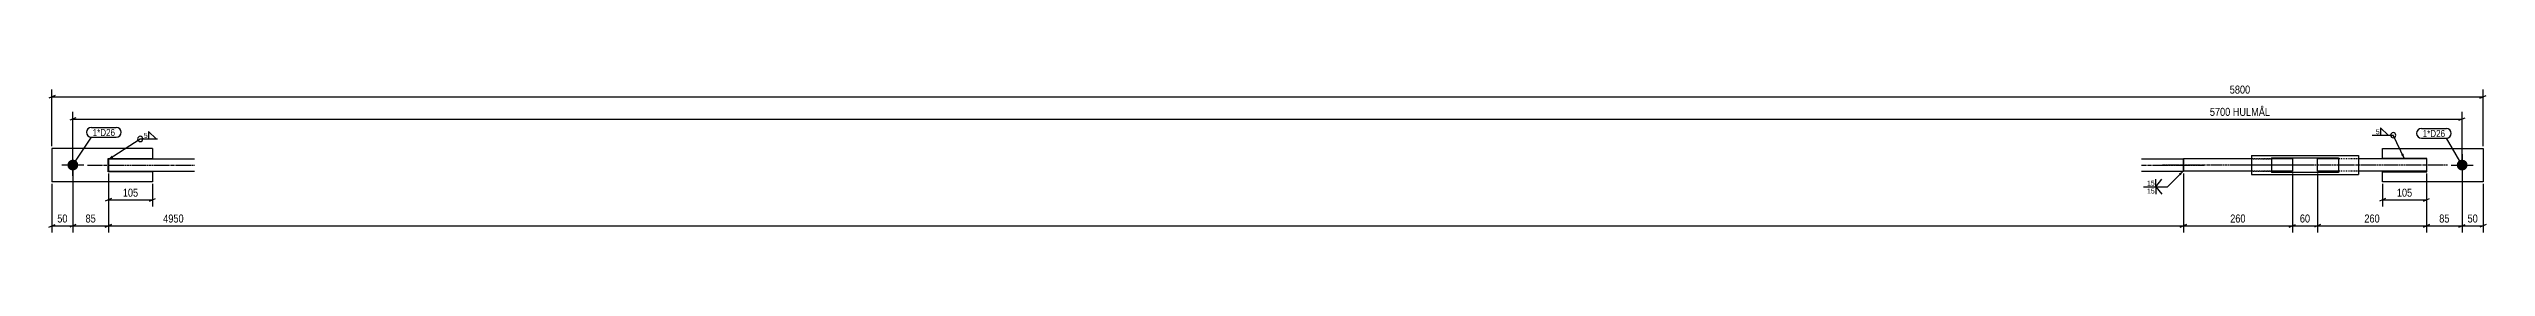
# Model space of a CAD drawing. Header units: millimetres. Extents: x 12 to 17854, y -28 to 368.
# Drawn here: x 12040 to 17854, y 12 to 368 of the extents above; entities that cross this region are included whole.
import ezdxf

# ---------------------------------------------------------------- set-up
doc = ezdxf.new("R2010")
doc.units = ezdxf.units.MM
doc.linetypes.add('DXK_LINE_DOT2', pattern=[3.9198, 1.9599, -1.9599])
doc.linetypes.add('DXK_LINE_DOT3', pattern=[5.9187, 2.979, -0.9799, 0.9799, -0.9799])
for name, color, linetype in [('MÅLSÆTNING', 7, 'Continuous'), ('STÅL', 7, 'Continuous'), ('TEKST', 7, 'Continuous')]:
    doc.layers.add(name, color=color, linetype=linetype)
doc.styles.add('Arial Narrow', font='ARIALN.TTF', dxfattribs={"height": 0.2})

msp = doc.modelspace()

# ---------------------------------------------------------------- hatches: boundary and pattern name
at = {"layer": 'STÅL', "linetype": 'Continuous'}
for points in [[(12097.1, 160.2, -1), (12097.1, 186.2, -1)], [(17796.7, 186.2, -1), (17796.7, 160.2, -1)]]:
    msp.add_hatch(color=96, dxfattribs=at).paths.add_polyline_path(points)
at = {"layer": 'TEKST', "linetype": 'Continuous'}
for points in [[(12193.3, 190.3), (12181.1, 186.2), (12189.9, 195.6)], [(17656.7, 200.8), (17659.2, 188.2), (17651, 198.1)], [(17120.7, 152.5), (17131.7, 159.2), (17125.1, 148.1)]]:
    msp.add_hatch(color=3, dxfattribs=at).paths.add_polyline_path(points)

# ---------------------------------------------------------------- linework, layer by layer
at = {"layer": 'MÅLSÆTNING', "color": 7, "linetype": 'Continuous'}
for p, q in [((12047.1, 218.2), (12047.1, 354.2)), ((17846.7, 218.2), (17846.7, 354.2)), ((12054.6, 339.4), (12039.6, 333.4)), ((12097.1, 178.2), (12097.1, 300.9)), ((17796.7, 178.2), (17796.7, 300.9)), ((17839.2, 333.4), (17854.2, 339.4)), ((12104.6, 286.2), (12089.6, 280.2)), ((12097.1, 283.2), (17796.7, 283.2)), ((17789.2, 280.2), (17804.2, 286.2)), ((12047.1, 128.2), (12047.1, 12)), ((12097.1, 168.2), (12097.1, 12)), ((12182.1, 153.2), (12182.1, 12)), ((12182.1, 153.2), (12182.1, 12)), ((17131.7, 153.2), (17131.7, 12)), ((17131.7, 153.2), (17131.7, 12)), ((17391.7, 153.2), (17391.7, 12)), ((17391.7, 153.2), (17391.7, 12)), ((17451.7, 153.2), (17451.7, 12)), ((17711.7, 153.2), (17711.7, 12)), ((17796.7, 168.2), (17796.7, 12)), ((17846.7, 128.2), (17846.7, 12)), ((12182.1, 89.9), (12287.1, 89.9)), ((17606.7, 89.9), (17711.7, 89.9)), ((12039.6, 25), (12054.6, 31)), ((12104.6, 31), (12089.6, 25)), ((12097.1, 28), (12182.1, 28)), ((12189.6, 31), (12174.6, 25)), ((12174.6, 25), (12189.6, 31)), ((12182.1, 28), (17131.7, 28)), ((17139.2, 31), (17124.2, 25)), ((17124.2, 25), (17139.2, 31)), ((17131.7, 28), (17391.7, 28)), ((17384.2, 25), (17399.2, 31)), ((17384.2, 25), (17399.2, 31)), ((17391.7, 28), (17451.7, 28)), ((17459.2, 31), (17444.2, 25)), ((17719.2, 31), (17704.2, 25)), ((17789.2, 25), (17804.2, 31)), ((17796.7, 28), (17846.7, 28)), ((17854.2, 31), (17839.2, 25))]:
    msp.add_line(p, q, dxfattribs=at)
at = {"layer": 'STÅL', "color": 2, "linetype": 'Continuous'}
for p, q in [((12047.1, 213.2), (12047.1, 133.2)), ((12287.1, 213.2), (12047.1, 213.2)), ((12181.1, 157.2), (12181.1, 189.2)), ((12181.1, 189.2), (12287.1, 189.2)), ((12182.1, 188.2), (12387.1, 188.2)), ((12182.1, 188.2), (12182.1, 173.2)), ((12287.1, 213.2), (12287.1, 189.2)), ((17031.7, 188.2), (17131.7, 188.2)), ((17294.2, 188.2), (17131.7, 188.2)), ((17131.7, 158.2), (17131.7, 188.2)), ((17131.7, 188.2), (17131.7, 186.2)), ((17131.7, 186.2), (17131.7, 158.2)), ((17294.2, 195.7), (17549.2, 195.7)), ((17294.2, 195.7), (17294.2, 150.7)), ((17341.7, 190.7), (17341.7, 161.9)), ((17341.7, 190.7), (17501.7, 190.7)), ((17391.7, 188.2), (17341.7, 188.2)), ((17391.7, 188.2), (17391.7, 160.2)), ((17501.7, 188.2), (17451.7, 188.2)), ((17451.7, 158.2), (17451.7, 188.2)), ((17501.7, 190.7), (17501.7, 155.7)), ((17549.2, 195.7), (17549.2, 150.7)), ((17711.7, 188.2), (17549.2, 188.2)), ((17606.7, 189.2), (17606.7, 213.2)), ((17606.7, 213.2), (17846.7, 213.2)), ((17712.7, 189.2), (17606.7, 189.2)), ((17711.7, 188.2), (17711.7, 158.2)), ((17712.7, 157.2), (17712.7, 189.2)), ((17846.7, 213.2), (17846.7, 133.2)), ((12287.1, 133.2), (12047.1, 133.2)), ((12287.1, 157.2), (12181.1, 157.2)), ((12182.1, 173.2), (12182.1, 158.2)), ((12182.1, 158.2), (12387.1, 158.2)), ((12287.1, 157.2), (12287.1, 133.2)), ((17031.7, 158.2), (17131.7, 158.2)), ((17294.2, 158.2), (17131.7, 158.2)), ((17294.2, 150.7), (17549.2, 150.7)), ((17341.7, 161.9), (17341.7, 155.7)), ((17391.7, 158.2), (17341.7, 158.2)), ((17501.7, 155.7), (17341.7, 155.7)), ((17391.7, 160.2), (17391.7, 158.2)), ((17501.7, 158.2), (17451.7, 158.2)), ((17711.7, 158.2), (17549.2, 158.2)), ((17606.7, 133.2), (17606.7, 157.2)), ((17606.7, 157.2), (17712.7, 157.2)), ((17846.7, 133.2), (17606.7, 133.2))]:
    msp.add_line(p, q, dxfattribs=at)
at = {"layer": 'STÅL', "color": 96, "linetype": 'Continuous'}
for p, q in [((12097.1, 147.2), (12097.1, 199.2)), ((17796.7, 199.2), (17796.7, 147.2)), ((12123.1, 173.2), (12071.1, 173.2)), ((17770.7, 173.2), (17822.7, 173.2))]:
    msp.add_line(p, q, dxfattribs=at)
at = {"layer": 'STÅL', "color": 7, "linetype": 'DXK_LINE_DOT2'}
for p, q in [((17341.7, 188.2), (17294.2, 188.2)), ((17294.2, 188.2), (17341.7, 188.2)), ((17549.2, 188.2), (17501.7, 188.2)), ((17341.7, 158.2), (17294.2, 158.2)), ((17294.2, 158.2), (17341.7, 158.2)), ((17549.2, 158.2), (17501.7, 158.2))]:
    msp.add_line(p, q, dxfattribs=at)
at = {"layer": 'STÅL', "color": 7, "linetype": 'DXK_LINE_DOT3'}
for p, q in [((12132.1, 173.2), (12387.1, 173.2)), ((17031.7, 173.2), (17181.7, 173.2)), ((17441.7, 173.2), (17081.7, 173.2)), ((17401.7, 173.2), (17244.2, 173.2)), ((17761.7, 173.2), (17401.7, 173.2))]:
    msp.add_line(p, q, dxfattribs=at)
at = {"layer": 'TEKST', "color": 3, "linetype": 'Continuous'}
for p, q in [((17659.2, 188.2), (17632.4, 244.5)), ((17131.7, 159.2), (17094.2, 121.5))]:
    msp.add_line(p, q, dxfattribs=at)
msp.add_arc((17632.4, 244.5), 6.25, 270, 90, dxfattribs=at)

# ---------------------------------------------------------------- next in the draw order: wipeouts: each hides what was drawn before it
at = {"color": 0}
for points, layer in [([(17342.6, 286.9), (17342.6, 314.9), (17190.9, 314.9), (17190.9, 286.9)], 'MÅLSÆTNING'), ([(12155.8, 31.8), (12155.8, 59.8), (12123.4, 59.8), (12123.4, 31.8)], 'MÅLSÆTNING'), ([(12365.5, 31.8), (12365.5, 59.8), (12308.7, 59.8), (12308.7, 31.8)], 'MÅLSÆTNING'), ([(17284, 31.8), (17284, 59.8), (17239.5, 59.8), (17239.5, 31.8)], 'MÅLSÆTNING'), ([(17437.9, 31.8), (17437.9, 59.8), (17405.6, 59.8), (17405.6, 31.8)], 'MÅLSÆTNING'), ([(17837.9, 31.8), (17837.9, 59.8), (17805.6, 59.8), (17805.6, 31.8)], 'MÅLSÆTNING'), ([(12275.2, 237.2), (12275.2, 251.7), (12265.6, 251.7), (12265.6, 237.2)], 'TEKST'), ([(17599.7, 246), (17599.7, 260.5), (17590.1, 260.5), (17590.1, 246)], 'TEKST'), ([(17756.1, 240.3), (17756.1, 257.8), (17702.8, 257.8), (17702.8, 240.3)], 'TEKST'), ([(17061.4, 123), (17061.4, 137.5), (17044.2, 137.5), (17044.2, 123)], 'TEKST')]:
    msp.add_wipeout(points, dxfattribs=at).dxf.layer = layer

# ---------------------------------------------------------------- next in the draw order: linework, layer by layer
at = {"layer": 'MÅLSÆTNING', "color": 7, "linetype": 'Continuous'}
for p, q in [((12047.1, 336.4), (17846.7, 336.4)), ((12097.1, 168.2), (12097.1, 12)), ((12182.1, 153.2), (12182.1, 73.9)), ((12287.1, 128.2), (12287.1, 73.9)), ((17451.7, 153.2), (17451.7, 12)), ((17796.7, 168.2), (17796.7, 12)), ((12189.6, 92.9), (12174.6, 86.9)), ((12279.6, 86.9), (12294.6, 92.9)), ((12047.1, 28), (12097.1, 28)), ((12104.6, 31), (12089.6, 25)), ((17459.2, 31), (17444.2, 25)), ((17711.7, 28), (17796.7, 28)), ((17789.2, 25), (17804.2, 31))]:
    msp.add_line(p, q, dxfattribs=at)
at = {"layer": 'TEKST', "color": 3, "linetype": 'Continuous'}
for p, q in [((12181.1, 186.2), (12257.9, 235.7)), ((12257.9, 235.7), (12299.2, 235.7)), ((12295.7, 235.7), (12277.8, 253.6)), ((12277.8, 253.6), (12277.8, 235.7)), ((12277.8, 235.7), (12295.7, 235.7)), ((17582.3, 244.5), (17632.4, 244.5)), ((17620.1, 244.5), (17602.3, 262.3)), ((17602.3, 262.3), (17602.3, 244.5)), ((17602.3, 244.5), (17620.1, 244.5)), ((17065.8, 121.5), (17080.1, 139.3)), ((17065.8, 121.5), (17065.8, 139.3))]:
    msp.add_line(p, q, dxfattribs=at)
for centre, start, end in [((12257.9, 235.7), 90, 270), ((12257.9, 235.7), 270, 90), ((17632.4, 244.5), 90, 270)]:
    msp.add_arc(centre, 6.25, start, end, dxfattribs=at)

# ---------------------------------------------------------------- next in the draw order: texts
at = {"layer": 'MÅLSÆTNING', "color": 3, "style": 'Arial Narrow'}
for s, height, p in [('5700 HULMÅL', 19.089, (17194.9, 290.9)), ('85', 19.09, (12127.4, 35.8)), ('4950', 19.09, (12312.7, 35.8)), ('260', 19.09, (17243.5, 35.8)), ('60', 19.09, (17409.6, 35.8)), ('50', 19.09, (17809.6, 35.8))]:
    msp.add_text(s, height=height, dxfattribs=at).set_placement(p)
at = {"layer": 'TEKST', "color": 3, "style": 'Arial Narrow'}
for p in [(12266.6, 238.2), (17591.1, 247)]:
    msp.add_text('5', height=11.9, dxfattribs=at).set_placement(p)

# ---------------------------------------------------------------- next in the draw order: wipeouts: each hides what was drawn before it
at = {"color": 0}
msp.add_wipeout([(17756.1, 240.3), (17756.1, 257.8), (17702.8, 257.8), (17702.8, 240.3)], dxfattribs=at).dxf.layer = 'TEKST'

# ---------------------------------------------------------------- next in the draw order: linework, layer by layer
at = {"layer": 'TEKST', "color": 7, "linetype": 'Continuous'}
for p, q in [((17699.8, 260.8), (17759.1, 260.8)), ((17699.8, 237.3), (17759.1, 237.3)), ((17796.7, 173.2), (17759.1, 237.3))]:
    msp.add_line(p, q, dxfattribs=at)
for centre, start, end in [((17699.8, 249), 90, 270), ((17759.1, 249), 270, 90)]:
    msp.add_arc(centre, 11.7, start, end, dxfattribs=at)

# ---------------------------------------------------------------- next in the draw order: texts
at = {"layer": 'TEKST', "color": 3, "style": 'Arial Narrow'}
msp.add_text('1*D26', height=16.7, dxfattribs=at).set_placement((17702.8, 240.3))

# ---------------------------------------------------------------- next in the draw order: wipeouts: each hides what was drawn before it
at = {"color": 0}
for points, layer in [([(17295.1, 340.2), (17295.1, 368.2), (17238.4, 368.2), (17238.4, 340.2)], 'MÅLSÆTNING'), ([(12256.9, 93.6), (12256.9, 121.6), (12212.3, 121.6), (12212.3, 93.6)], 'MÅLSÆTNING'), ([(12088.3, 31.8), (12088.3, 59.8), (12055.9, 59.8), (12055.9, 31.8)], 'MÅLSÆTNING'), ([(17770.4, 31.8), (17770.4, 59.8), (17738.1, 59.8), (17738.1, 31.8)], 'MÅLSÆTNING'), ([(12197.8, 242.7), (12197.8, 260.2), (12144.5, 260.2), (12144.5, 242.7)], 'TEKST')]:
    msp.add_wipeout(points, dxfattribs=at).dxf.layer = layer
at = {"color": 0, "linetype": 'Continuous'}
msp.add_wipeout([(17061.4, 104.2), (17061.4, 118.7), (17044.2, 118.7), (17044.2, 104.2)], dxfattribs=at).dxf.layer = 'TEKST'

# ---------------------------------------------------------------- next in the draw order: linework, layer by layer
at = {"layer": 'MÅLSÆTNING', "color": 7, "linetype": 'Continuous'}
for p, q in [((17711.7, 153.2), (17711.7, 12)), ((17711.7, 153.2), (17711.7, 73.9)), ((17704.2, 86.9), (17719.2, 92.9)), ((17451.7, 28), (17711.7, 28)), ((17704.2, 25), (17719.2, 31))]:
    msp.add_line(p, q, dxfattribs=at)
at = {"layer": 'TEKST', "color": 3, "linetype": 'Continuous'}
for p, q in [((17036.4, 121.5), (17094.2, 121.5)), ((17065.8, 121.5), (17080.1, 103.6)), ((17065.8, 121.5), (17065.8, 103.6))]:
    msp.add_line(p, q, dxfattribs=at)

# ---------------------------------------------------------------- next in the draw order: texts
at = {"layer": 'MÅLSÆTNING', "color": 3, "style": 'Arial Narrow'}
for s, p in [('5800', (17242.4, 344.2)), ('105', (12216.3, 97.6)), ('50', (12059.9, 35.8)), ('85', (17742.1, 35.8))]:
    msp.add_text(s, height=19.09, dxfattribs=at).set_placement(p)
at = {"layer": 'TEKST', "color": 3, "style": 'Arial Narrow'}
msp.add_text('15', height=11.93, dxfattribs=at).set_placement((17045.2, 124))
at = {"layer": 'TEKST', "color": 3, "linetype": 'Continuous', "style": 'Arial Narrow'}
msp.add_text('15', height=11.93, dxfattribs=at).set_placement((17045.2, 105.2))

# ---------------------------------------------------------------- next in the draw order: wipeouts: each hides what was drawn before it
at = {"color": 0}
msp.add_wipeout([(12197.8, 242.7), (12197.8, 260.2), (12144.5, 260.2), (12144.5, 242.7)], dxfattribs=at).dxf.layer = 'TEKST'

# ---------------------------------------------------------------- next in the draw order: linework, layer by layer
at = {"layer": 'TEKST', "color": 7, "linetype": 'Continuous'}
for p, q in [((12097.1, 173.2), (12141.5, 239.7)), ((12141.5, 263.2), (12200.8, 263.2)), ((12141.5, 239.7), (12200.8, 239.7))]:
    msp.add_line(p, q, dxfattribs=at)
for centre, radius, start, end in [((12141.5, 251.5), 11.7, 90, 270), ((12200.8, 251.5), 11.8, 270, 90)]:
    msp.add_arc(centre, radius, start, end, dxfattribs=at)

# ---------------------------------------------------------------- next in the draw order: texts
at = {"layer": 'TEKST', "color": 3, "style": 'Arial Narrow'}
msp.add_text('1*D26', height=16.7, dxfattribs=at).set_placement((12144.5, 242.7))

# ---------------------------------------------------------------- next in the draw order: wipeouts: each hides what was drawn before it
at = {"color": 0}
msp.add_wipeout([(17604, 31.8), (17604, 59.8), (17559.5, 59.8), (17559.5, 31.8)], dxfattribs=at).dxf.layer = 'MÅLSÆTNING'

# ---------------------------------------------------------------- next in the draw order: linework, layer by layer
at = {"layer": 'MÅLSÆTNING', "color": 7, "linetype": 'Continuous'}
for p, q in [((17606.7, 128.2), (17606.7, 73.9)), ((17614.2, 92.9), (17599.2, 86.9))]:
    msp.add_line(p, q, dxfattribs=at)

# ---------------------------------------------------------------- next in the draw order: texts
at = {"layer": 'MÅLSÆTNING', "color": 3, "style": 'Arial Narrow'}
msp.add_text('260', height=19.09, dxfattribs=at).set_placement((17563.5, 35.8))

# ---------------------------------------------------------------- next in the draw order: wipeouts: each hides what was drawn before it
at = {"color": 0}
msp.add_wipeout([(17681.5, 93.6), (17681.5, 121.6), (17637, 121.6), (17637, 93.6)], dxfattribs=at).dxf.layer = 'MÅLSÆTNING'

# ---------------------------------------------------------------- next in the draw order: texts
at = {"layer": 'MÅLSÆTNING', "color": 3, "style": 'Arial Narrow'}
msp.add_text('105', height=19.09, dxfattribs=at).set_placement((17641, 97.6))

doc.saveas('drawing.dxf')
